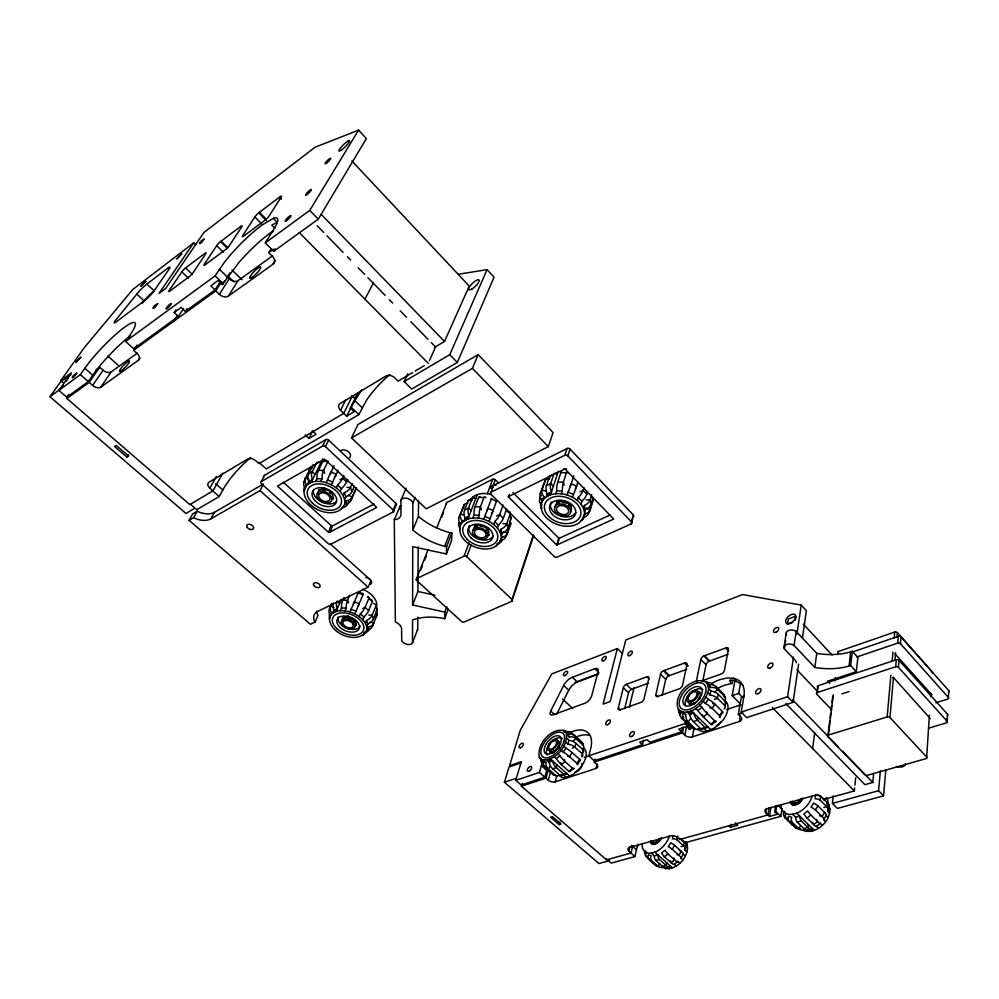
<?xml version="1.0" encoding="UTF-8"?>
<svg xmlns="http://www.w3.org/2000/svg" width="999" height="999" viewBox="0 0 999 999"><rect width="100%" height="100%" fill="white"/><g stroke="black" fill="none" stroke-linecap="round" stroke-linejoin="round"><path stroke-width="1.5" d="M401.111 506.068A10.827 7.255 23.2 0 1 400.075 506.168L394.28 519.73L395.367 621.84A10.027 6.144 21.2 0 1 401.61 628.496L401.71 640.434A5.832 3.559 20.7 0 0 407.117 644.38A5.832 3.559 20.7 0 0 412.512 642.856L412.575 619.917A51.586 31.568 19.6 0 1 442.869 618.306L444.667 618.706L448.201 609.178M444.667 618.706L444.842 612.125L412.612 604.982L412.749 546.69L446.391 553.983L451.66 540.284L451.873 533.041L449.987 532.629A56.906 38.998 21.6 0 1 418.406 516.446L418.494 501.373M446.391 553.983L446.59 546.74L444.68 546.328A57.43 38.936 21.5 0 1 412.799 530.057L412.862 502.934L415.147 497.49M412.512 642.856L417.682 629.382L417.769 617.132M412.612 604.982L417.932 591.458L418.206 546.915M541.108 759.44C554.62 762.624 569.455 745.329 565.971 732.279L564.173 730.494C550.686 727.722 536.288 744.53 539.385 757.567L543.306 761.388L545.841 762.274A8.679 7.143 -72.2 0 0 548.314 768.993L555.731 775.536A4.658 3.821 -71.9 0 0 559.827 774.662M467.969 503.321A5.37 3.921 24 0 0 464.185 504.657L460.639 513.886A10.04 7.355 24.2 0 0 462.25 520.929C448.389 543.356 495.529 562.05 501.885 537.175A10.015 7.343 25.5 0 0 507.542 533.129L510.801 523.813A5.357 3.909 25.6 0 0 509.84 521.141M946.528 721.465L946.677 718.656M928.77 728.134L946.453 722.876A1.961 1.199 5.6 0 0 947.152 721.278L947.527 714.235L899.038 660.314A1.986 1.274 6.2 0 0 896.315 659.727L818.169 685.689A1.898 1.199 8.8 0 0 817.644 687.312L817.107 691.433M935.863 702.747L947.726 699.1A1.936 1.199 5.3 0 0 948.426 697.502L948.788 690.646L901.023 636.863A1.961 1.274 5.9 0 0 898.338 636.288L850.311 652.747M829.707 721.153L827.821 736.638L864.747 774.687A1.936 1.136 8.2 0 0 867.394 775.286L926.011 758.653A1.998 1.186 6.5 0 0 926.697 757.067L929.382 715.222M930.581 696.615L930.781 693.518M500.911 539.972L502.147 533.291A10.015 6.606 -16.1 0 0 507.917 527.809L511.176 518.493L510.039 514.423A5.382 3.521 -15.7 0 0 507.217 511.613M693.556 704.208L693.656 702.859L694.517 704.083L693.556 704.208L694.392 702.509M694.617 702.734L694.305 703.858M947.152 721.278L898.451 667.332L899.038 660.314M948.426 697.502L900.449 643.681L901.023 636.863M831.668 709.789L816.745 694.168A1.911 1.199 8.8 0 1 817.269 692.557L895.703 666.733L896.315 659.727M856.842 656.98L897.751 643.094L898.338 636.288M926.697 757.067L889.959 717.557L893.456 677.409L892.769 677.359M894.942 660.414L895.616 652.697M896.965 637.25L897.364 632.617A1.923 1.261 6 0 0 894.717 632.042L838.573 651.423A1.861 1.199 7.9 0 0 838.036 653.059M833.266 795.841L832.392 803.421L837.399 808.416L883.553 795.853L885.826 769.667M827.821 736.638A1.961 1.186 8.8 0 1 828.371 735.039L887.174 716.945L890.883 675.262M892.119 661.375L892.944 652.11M894.167 638.224L894.717 632.042M592.395 497.902A5.532 3.884 28.1 0 1 593.206 500.249L590.372 509.74A10.352 7.318 28 0 1 584.852 513.836C578.071 539.797 528.621 520.654 544.03 496.953A10.377 7.343 26.8 0 1 542.07 489.747L545.229 480.369A5.557 3.909 26.6 0 1 548.988 479.021M883.553 795.853L878.571 790.721L880.369 770.704M785.838 703.596L864.934 784.665L872.801 782.467L873.65 773.376M775.611 805.694L774.712 811.837L777.272 814.31L769.53 816.445L765.808 812.849A5.32 3.022 10.8 0 1 767.095 808.753L814.073 795.541A5.457 3.147 9.6 0 1 821.59 797.264L823.763 799.425L854.332 790.921L854.632 788.011M854.944 785.102L855.693 777.821M829.869 683.378L827.759 681.143L856.305 671.64L857.879 657.404L852.284 651.311L850.673 651.872A55.095 36.439 8.1 0 1 816.757 653.358L796.178 631.38A6.094 3.984 9.3 0 0 788.81 630.419A6.094 3.984 9.3 0 0 786.525 634.865M796.528 662.849A10.365 6.631 9.6 0 0 795.491 660.664L784.352 648.9A6.144 3.971 9.4 0 1 786.638 644.467A6.144 3.971 9.4 0 1 794.068 645.454L814.847 667.469A55.582 36.389 8.3 0 0 849.05 666.083L850.673 651.872M856.305 671.64L850.673 665.534L852.284 651.311M803.096 830.381C817.519 835.901 835.938 816.595 827.821 802.809M819.879 795.641A4.833 2.785 9.5 0 1 820.579 796.041L827.209 802.634L826.735 806.68A8.954 5.12 9.6 0 1 827.684 811.375L829.645 813.311M827.684 811.375L828.159 807.342A8.941 5.12 9.5 0 0 827.209 802.634M583.99 516.683L585.352 509.752A10.365 6.831 -13.2 0 0 591.071 504.145L590.097 499.862L591.733 494.443M823.763 807.492L826.735 806.68L820.092 800.074L820.579 796.041M830.094 718.056L830.656 713.423M831.031 710.326L831.605 705.681M831.98 702.584L832.741 696.39M828.371 735.039L833.278 694.78M834.989 680.843L835.364 677.747M838.198 654.52L838.573 651.423M808.416 824.6L808.054 827.522L803.92 828.621L797.19 822.102A4.858 2.435 72.9 0 1 795.579 817.244L792.569 814.322L788.748 814.372L785.476 813.323L782.991 811.263A18.844 12.325 -45.6 0 1 780.968 804.757M812.612 748.526L814.697 732.567M817.269 692.557L818.169 685.689M814.847 667.469L816.757 653.358M712.449 683.116A35.827 20.767 -45.3 0 1 719.929 679.632L727.11 677.971L733.516 678.234A35.827 20.767 -45.3 0 1 743.83 697.027L741.196 712.125L746.69 717.607L793.069 702.372L798.626 664.173M802.397 638.199L806.393 610.701L801.235 605.107L742.532 594.555L625.799 639.972L610.189 701.535L603.059 704.108L617.357 648.576L622.414 653.471M679.607 838.348L684.602 842.881L780.818 816.345L781.93 808.853M769.53 816.445L770.903 807.254M793.069 702.372L787.587 696.728L793.493 657.017M796.915 634.115L801.235 605.107M780.818 816.345L775.823 811.538L776.673 805.756M769.043 807.854L767.981 814.934L679.707 839.485L677.534 837.512A5.032 2.772 13.1 0 0 670.604 835.888L629.695 847.389A4.908 2.66 14 0 0 628.958 851.086L631.131 852.996L632.767 845.616M794.068 645.454L796.178 631.38M765.808 812.849L766.445 808.591M795.329 620.129L795.941 616.158L788.348 618.955L787.524 624.25M784.015 647.152L786.201 633.116M784.352 648.9L784.789 646.103M785.226 643.294L785.651 640.484M554.333 751.036L553.458 752.647L553.458 751.148M553.458 752.647L553.671 751.348L554.12 752.334M554.108 750.836L553.246 752.447M735.351 822.814L737.899 825.211L730.456 827.284L730.981 824.212M683.603 727.247L682.442 732.891L684.802 735.164A5.482 3.309 12.6 0 0 692.357 736.875L739.397 721.453A5.632 3.447 11.3 0 0 740.671 716.733L738.311 714.385L741.345 697.177L744.243 696.191M739.397 721.453L740.409 715.721M739.322 706.231L739.834 703.321L732.167 695.641L734.952 680.294M743.056 697.826L738.673 693.418L740.296 684.34M717.794 688.448A35.727 20.879 -45.3 0 1 725.274 684.989L732.005 683.453L732.567 680.419M724.025 708.815A5.032 3.109 11.7 0 0 724.837 705.656L725.574 701.648L718.219 694.317A9.328 5.794 12 0 0 710.851 690.983L708.653 688.798L706.93 682.629C692.532 673.463 668.518 698.676 680.369 712.037A9.216 7.505 -24.6 0 0 681.98 718.606L689.397 725.774A4.933 4.008 -24.6 0 0 691.808 726.323M662.999 867.669C676.373 872.776 691.77 854.57 686.301 841.87M718.219 694.317L717.444 698.326L724.837 705.656M685.002 850.186L685.739 846.34A8.229 4.52 13 0 0 684.402 842.082L683.653 845.928A8.254 4.508 13 0 1 685.002 850.186L686.962 851.96M714.472 699.35L717.444 698.326A9.341 5.794 12 0 0 710.064 694.992L710.851 690.983M678.146 709.889C690.996 718.231 706.967 701.498 708.653 688.798M681.068 846.64L683.653 845.928L676.985 839.897L677.747 836.051M672.926 836.263L672.414 838.823A4.458 2.448 13.1 0 1 676.985 839.897M698.139 717.332L697.552 720.229L705.019 727.484A5.045 2.722 70.9 0 0 707.779 726.723L703.646 728.096A5.032 2.722 70.9 0 1 700.873 728.858L693.406 721.615A9.353 5.082 70.6 0 1 689.547 714.41L687.324 712.237M702.772 681.018L706.043 664.772A3.546 1.986 -44.6 0 1 706.518 663.573L706.78 663.174A3.546 1.986 -44.6 0 1 708.978 661.263L728.046 654.345M666.62 862.636L666.058 865.421L662.462 866.383L655.731 860.414A4.533 2.61 74.5 0 1 654.295 855.868L651.298 853.208L648.039 853.146L643.443 850.037A17.67 10.677 -49.8 0 1 642.27 843.768M692.357 736.875L694.055 728.396M684.802 735.164L686.538 726.698M701.698 680.881L721.603 673.838A3.709 2.098 -44.5 0 0 724.437 670.279L728.383 649.45A3.596 2.01 -44 0 0 726.448 647.702L703.758 655.993A3.559 1.973 -44.6 0 0 701.548 657.916L701.286 658.316A3.559 1.973 -44.6 0 0 700.811 659.515L696.565 680.182A3.571 2.01 -45.1 0 0 696.578 681.143L696.678 681.405A3.571 2.01 -45.1 0 0 697.002 681.805M570.142 732.404A33.342 17.732 -49 0 1 590.621 748.95L588.836 755.831L594.293 760.776L642.494 744.767L639.697 742.17L647.14 739.685L649.937 742.307L681.568 731.805L678.771 729.12L686.525 726.535L689.31 729.233L690.421 728.858L691.008 725.986M681.568 731.805L682.517 727.235M690.421 728.858L684.952 723.588L685.551 720.704M606.181 858.815L611.163 863.124L634.977 856.568L636.463 849.774A31.881 19.393 -49.9 0 1 638.186 844.18M628.958 851.086L629.944 846.665M662.15 695.391L665.734 679.332A3.484 1.911 -45.7 0 1 668.631 675.886L669.405 675.599L664.173 670.479M655.856 694.642L660.501 674.213A3.484 1.898 -45.7 0 1 663.411 670.766L685.189 662.799A3.521 1.936 -45.1 0 1 686.975 664.56L682.592 685.139A3.621 2.01 -45.6 0 1 679.795 688.636L657.966 696.365A3.496 1.923 -46.2 0 1 655.856 694.642L657.979 696.69M642.494 744.767L643.518 740.259M629.333 707.192L634.09 687.524M624.687 708.641L628.558 692.757A3.409 1.836 -46.6 0 1 629.058 691.595L629.308 691.208A3.409 1.836 -46.6 0 1 631.405 689.372L648.101 683.316M618.319 707.979L623.326 687.774A3.422 1.823 -46.6 0 1 623.826 686.613L624.088 686.226A3.422 1.823 -46.6 0 1 626.186 684.39L647.152 676.723A3.459 1.861 -46.1 0 1 648.813 678.483L644.043 698.838A3.559 1.936 -46.6 0 1 641.283 702.272L620.292 709.702A3.434 1.848 -47.1 0 1 618.344 709.178L618.269 708.915A3.434 1.848 -47.1 0 1 618.319 707.979L620.441 709.977M631.131 852.996L606.505 859.839L521.403 786.238L545.891 778.134L548.251 780.194A5.082 2.885 16 0 0 555.207 781.817L595.966 768.456L597.09 763.973M595.966 768.456A5.195 3.009 15.1 0 0 596.628 764.235L594.268 762.1L595.029 759.115M582.504 754.095L581.83 756.655A4.645 2.71 15.5 0 0 582.242 753.82L583.241 749.987L575.911 743.343A8.616 5.045 15.7 0 0 568.98 740.271L566.783 738.286M559.203 824.637L561.001 824.088L552.397 816.658L550.599 817.219L559.203 824.637L559.927 821.865M575.911 743.343L574.887 747.177L572.315 748.051M631.168 523.926A2.098 1.461 15 0 0 631.48 521.865L633.341 514.972L570.017 449.075A2.148 1.561 18.1 0 0 567.057 448.464L493.531 485.477L491.058 492.157A2.073 1.436 20.3 0 0 490.946 494.23L554.27 556.518A2.01 1.361 17.4 0 0 557.042 557.117L631.168 523.926L632.654 518.406M582.242 753.82L574.887 747.177A8.629 5.045 15.7 0 0 567.932 744.105L568.98 740.271M555.207 781.817L556.818 775.911M556.992 764.822L556.231 767.582L552.647 768.793A8.691 5.407 71.8 0 1 549 762.112L546.79 760.139M548.251 780.194L550.699 771.365M617.357 648.576L551.81 673.888L520.242 730.356L509.577 765.709L521.291 761.675L515.771 780.356L521.191 785.039L544.867 777.185L546.753 770.404L541.358 765.646A33.342 17.732 -49 0 1 542.257 762.861M545.891 778.134L548.364 769.305M515.771 780.356L539.435 772.414L541.358 765.646M521.403 786.238L522.265 783.328M582.042 520.304L582.904 517.445A10.327 7.318 28 0 0 588.411 513.349L589.223 510.639M590.034 507.929L593.106 497.365M609.627 860.564L598.913 863.536L504.433 782.279L509.04 767.02L520.941 762.924M584.49 512.599L583.491 508.329L581.056 504.145L581.93 501.286A10.415 4.495 -44.4 0 0 586.8 494.13L587.624 491.433M583.491 508.329L584.353 505.469A10.402 6.831 -13.2 0 0 590.097 499.862L586.088 499.8M583.94 487.637L583.104 490.347A10.427 4.471 -44.4 0 1 578.221 497.502L577.335 500.349L581.056 504.145M344.805 504.308A9.978 7.38 18.7 0 0 350.999 500.437L356.381 487.937L352.222 496.94A10.002 7.38 18.7 0 1 346.016 500.811C340.509 523.301 303.684 510.464 303.958 490.859L305.282 488.186A10.027 7.38 17.4 0 1 304.233 481.331L309.79 468.868A5.382 3.934 17.5 0 1 312.4 467.644M309.79 468.868L308.691 472.427A5.37 3.934 17.4 0 1 309.278 471.928M303.958 490.859L306.393 484.64A10.052 7.38 17.5 0 1 305.332 477.784L309.053 479.295M305.282 488.186L306.393 484.64M570.978 511.813L571.353 511.513M556.555 544.842L508.279 496.715L564.91 468.906L613.748 519.03L556.83 545.004L558.691 538.061L512.937 492.594M568.98 505.257L570.691 504.707L569.068 505.369M557.255 544.992L559.378 538.211L609.914 515.109M577.335 500.349L572.602 497.215L573.488 494.38A10.44 0.924 -67.5 0 0 576.648 486.063L577.922 482.005M570.691 504.707L571.153 505.706L570.604 504.994M541.246 503.459C544.979 493.269 558.141 492.145 567.17 494.967L568.069 492.132A10.44 0.874 -67.5 0 0 571.241 483.816L573.813 475.711M562.737 502.547L562.724 500.749L563.748 500.874L563.836 502.385M563.748 502.672L563.748 500.874M558.154 503.658L556.73 502.147L557.405 501.698L558.916 502.922L556.73 502.147L558.241 503.371M568.081 473.076A5.594 1.561 -89.3 0 0 566.445 472.739L563.399 482.167A10.44 2.922 -89.1 0 0 562.337 490.921L561.413 493.756M556.63 502.422L557.405 501.698M555.756 493.668L556.68 490.834A10.427 2.947 -89.2 0 1 557.767 482.092L560.839 472.677A5.594 1.573 -89.3 0 1 561.975 472.165M631.48 521.865L567.794 455.869L570.017 449.075M330.07 474.55L334.016 465.584M501.161 536.101C500.037 529.433 494.73 524.537 489.048 521.416L496.84 500.412L496.466 501.048M550.599 494.717L558.291 471.328M491.058 492.157L564.822 455.257L567.057 448.464M548.426 495.766L549.363 492.932M549.962 495.017L550.899 492.182M335.314 476.698L338.012 470.292M540.871 507.554L541.82 504.72A10.327 6.743 -14.2 0 1 539.747 499.038L541.096 495.017M427.997 549.862L416.608 578.558A1.923 1.224 21.2 0 0 416.595 580.369L461.526 621.465A1.886 1.186 19.5 0 0 464.098 622.027L511.875 601.261A1.936 1.249 18.4 0 0 512.012 599.475L533.379 535.064M546.266 496.803L547.202 493.968A10.39 5.957 64.2 0 1 546.416 485.651L549.55 476.248A5.569 3.184 64 0 1 549.75 476.011M511.875 601.261L533.703 535.402M546.89 496.503L547.827 493.668M543.081 499.787L544.03 496.953M542.195 500.624A10.34 7.343 26.8 0 1 540.247 493.431L545.229 480.369M548.301 446.615L553.096 432.592L478.146 354.645L357.992 424.45L351.511 437.899L426.198 508.828L548.301 446.615L472.415 368.369L478.146 354.645M343.556 507.017L346.016 500.811M499.25 543.406L500.237 540.609A9.978 7.33 25.5 0 0 505.881 536.55L508.666 528.571M350.999 500.437L352.222 496.94L348.526 495.429M510.039 514.423L506.755 523.738A10.052 6.606 -16.1 0 1 500.974 529.22L499.975 532.017M496.316 546.141L497.302 543.344M508.366 497.14L509.328 494.455M497.44 528.034L498.439 525.237A10.052 4.096 -45.7 0 0 503.321 518.269L506.63 508.966M493.718 524.413L494.717 521.615A10.065 4.071 -45.7 0 0 499.612 514.647L502.959 505.344A5.395 2.173 -45.5 0 0 502.972 505.069M486.813 529.895L488.523 529.108L487.962 528.434L486.363 528.946M487.962 528.434L488.411 529.395M370.229 621.902L373.626 623.264A9.153 7.243 20.5 0 1 368.007 627.272C362.6 646.603 329.745 635.352 329.358 618.294L330.544 615.609A9.166 7.243 18.9 0 1 329.495 608.915L331.705 603.421M329.358 618.294L331.618 612.674A9.191 7.255 18.9 0 1 330.569 605.968L333.978 607.342M330.544 615.609L331.618 612.674M481.056 525.024L480.082 524.912L481.056 525.024L481.231 526.461M459.64 527.185C462.737 517.345 475.412 516.583 483.778 519.243L491.583 498.301L491.258 498.901L496.64 501.261M512.012 599.475L466.795 556.73L471.091 545.117M493.131 485.576L495.292 479.77A1.873 1.311 20.5 0 0 492.719 479.22L446.803 502.509L436.551 528.334M475.074 525.774L476.585 526.96L474.463 526.198L475.187 525.499M416.608 578.558L464.098 556.143L468.956 543.081M478.259 518.069L479.295 515.284A10.077 3.347 -88.9 0 1 480.482 506.78L483.941 497.514A5.407 1.786 -89.1 0 1 485.814 497.752M487.325 493.743L492.719 479.22M444.842 612.125L446.865 606.668M472.889 517.957L473.938 515.172A10.065 3.384 -88.9 0 1 475.124 506.68L478.621 497.427A5.395 1.811 -89.1 0 1 480.069 497.002M466.046 519.905L467.095 517.12M467.457 519.205L468.519 516.421M468.044 518.918L477.247 494.592A21.291 14.585 20.2 0 1 491.421 494.443M475.711 498.651A5.395 3.309 63.4 0 0 472.04 498.788L468.519 508.016A10.065 6.206 63.7 0 0 469.093 516.133L465.109 518.106L464.048 520.879M471.765 500.624L473.301 496.578L477.247 494.592M464.622 520.604L465.684 517.819M465.109 518.106A10.04 6.219 63.7 0 1 464.535 510.002L468.081 500.774L472.04 498.788M461.188 523.701L462.25 520.929M353.484 603.92L358.616 591.87L363.399 593.793L354.845 613.923C361.438 617.207 369.905 624.85 365.709 632.866M460.701 524.413A10.002 7.355 24.2 0 1 459.103 517.37L464.185 504.657M444.68 546.328L449.987 532.629M446.59 546.74L451.873 533.041M358.291 605.856L359.116 603.733L354.295 601.798L350.012 611.975C343.581 610.152 335.027 609.49 330.432 615.359M416.595 580.369L418.306 576.061M420.579 570.317L422.29 566.021M424.563 560.277L426.273 555.968M441.633 517.232L443.344 512.937M366.833 630.169A9.128 7.243 20.4 0 0 372.44 626.161L373.626 623.264M376.074 611.088A4.895 3.859 20.8 0 1 377.335 614.273L376.148 617.17A4.883 3.859 20.8 0 0 376.148 616.445M412.799 530.057L418.406 516.446M366.77 626.66L367.894 623.963A9.203 6.219 -21.6 0 0 373.501 618.731L377.222 609.74L375.886 606.231A4.933 3.322 -21.2 0 0 373.626 603.458M372.44 626.161L377.335 614.273M363.349 635.152L364.473 632.454M375.886 606.231L372.14 615.234A9.216 6.206 -21.6 0 1 366.521 620.466L365.384 623.164M366.883 629.969L368.007 627.272M362.812 619.717L363.948 617.02A9.216 3.534 -48.2 0 0 368.643 610.514L372.415 601.51A4.933 1.886 -48 0 0 371.091 600.012L367.557 596.865A4.945 1.873 -48 0 1 368.868 598.364L372.415 601.51M368.868 598.364L365.072 607.355A9.228 3.509 -48.2 0 1 360.364 613.861L359.215 616.57M356.406 624.875L355.981 625.611L356.406 624.875L354.77 624.063M189.086 520.342L193.556 517.744A17.982 11.051 27.6 0 0 210.839 518.868L260.002 490.596L263.486 483.978L214.435 512.325A17.907 11.064 27.7 0 1 197.203 511.226L192.757 513.836L189.086 520.342L310.452 624.275L315.035 622.09A16.808 10.115 22.7 0 1 317.882 611.301L368.132 587.162L371.004 580.419L330.532 544.118M353.471 620.229L354.945 619.555L353.584 619.967M354.021 620.816L355.494 620.154L354.133 620.554M347.927 617.669L347.764 616.171L348.901 617.519L347.927 617.669L347.764 616.171M393.194 511.975L396.016 505.432A1.998 1.336 23.2 0 0 395.991 503.459L328.634 440.159A2.073 1.399 26.4 0 0 325.861 439.572L264.535 475.337L261.176 481.693A2.01 1.299 26.9 0 0 261.376 483.691L328.284 543.656A1.948 1.236 24.1 0 0 330.881 544.218L393.194 511.975A2.01 1.336 23.1 0 0 393.169 509.989L395.991 503.459M348.788 617.794L348.639 616.296M394.28 519.73A10.927 7.243 23.1 0 0 400.949 515.009L400.899 500.374L406.131 488.149M407.779 373.813L404.195 381.568L411.713 389.061L457.342 362.437L494.055 277.173L487.075 269.618L458.566 274.213M345.042 610.876L346.216 608.179A9.178 3.809 -87.3 0 1 347.515 600.287L349.75 595.167M344.218 618.468L342.907 617.17L344.33 618.206M342.794 617.444L343.419 616.82M340.297 610.676L341.471 607.991A9.166 3.834 -87.3 0 1 342.782 600.112L343.906 597.552M334.415 612.212L335.589 609.527M335.614 611.638L336.788 608.953M336.101 611.413L341.321 599.525M404.195 381.568L449.775 354.657L487.075 269.618M332.729 612.999L333.916 610.327A9.141 6.444 64.3 0 1 333.491 603.259M333.216 612.774L334.403 610.089M459.103 517.37L460.639 513.886L464.36 515.409M329.495 608.915L331.193 605.094M434.365 347.527L444.518 341.433L469.243 286.114L351.848 160.951M315.035 622.09L318.019 615.459A16.733 10.14 22.8 0 1 316.671 611.151M429.458 360.577L434.965 348.376M486.85 510.901L488.012 508.379L493.269 510.539L492.095 513.061M344.767 503.521L344.593 499.575L345.854 496.865A9.99 6.144 -19.9 0 0 352.01 491.545L354.395 486.401M342.307 507.117A9.915 6.681 60.5 0 0 347.565 504.27L348.751 501.698M328.646 532.405C333.154 517.082 332.942 531.768 328.646 532.405L277.485 486.113L324.575 459.128L376.698 507.442L329.258 532.504M352.272 483.553L350.474 487.412A10.015 6.131 -19.8 0 1 344.293 492.744L343.019 495.454L344.593 499.575M343.019 495.454L340.172 491.421L341.446 488.723A9.978 3.222 -46.7 0 0 346.603 481.905L347.814 479.333M340.172 491.421L336.213 487.774L337.5 485.077A9.99 3.197 -46.7 0 0 342.682 478.246L343.893 475.686M331.755 492.045C327.497 492.844 334.303 492.619 331.631 492.32M336.213 487.774L331.443 484.765L332.729 482.067A9.978 0.624 -67.6 0 1 336.163 474.138L330.919 471.978A9.978 0.662 -67.6 0 0 327.472 479.92L326.161 482.617C319.093 480.519 309.54 480.407 305.057 487.325M500.237 540.609L501.885 537.175M323.913 488.249C325.087 491.958 322.527 487.5 324.862 488.361L325.05 490.084L324.862 488.361M510.801 523.813L509.14 527.235A5.345 3.896 25.6 0 0 508.978 526.086M258.978 462.362L266.246 468.931L358.878 414.597L366.333 400.574A41.671 12.762 -45.4 0 1 389.81 374.575M505.881 536.55L507.542 533.129L503.846 531.605M320.766 481.456L322.078 478.771A9.99 4.321 -89.7 0 1 323.551 470.417L327.934 461.463A5.357 2.31 -89.9 0 1 328.134 461.251M320.117 491.058L318.681 489.61M319.106 489.435L318.556 489.872M342.894 412.562L346.678 416.183L354.183 411.75L350.399 408.116L357.967 392.757M346.678 416.183L356.306 396.64M315.622 481.393L316.945 478.696A9.978 4.346 -89.7 0 1 318.419 470.367L322.839 461.426A5.357 2.323 -89.9 0 1 324.712 461.101M310.577 482.704L311.9 480.019M311.101 482.405L322.727 458.891M350.399 408.116L361.638 389.91M393.169 509.989L325.424 446.603L328.634 440.159M307.492 484.428L308.828 481.743A10.002 6.806 59.3 0 1 308.654 473.813L313.112 464.897A5.357 3.621 59 0 1 313.361 464.672M308.004 484.14L309.34 481.456M221.691 475.249L212.974 490.871L209.84 488.124A6.006 3.759 27.8 0 1 209.028 482.205L247.69 459.016A6.131 3.971 27.6 0 1 255.794 460.739L258.966 463.611L343.756 413.361L351.723 397.29M309.29 483.416L310.627 480.731M540.247 493.431L542.07 489.747L545.904 491.333M261.176 481.693L322.64 446.016L325.861 439.572M343.756 413.361L340.522 410.277L345.866 399.575M316.683 462.849L312.237 471.778A10.015 6.793 59.4 0 0 312.425 479.72L308.828 481.743M549.487 478.733L549.949 477.809M304.233 481.331L308.054 473.688M556.568 714.397L568.768 690.197A9.978 5.095 -47.4 0 1 577.397 682.042L598.501 674.088M550.699 711.013L563.661 685.464A9.99 5.057 -47.4 0 1 572.315 677.285L594.817 668.718A5.994 3.072 -46.8 0 1 598.126 671.54L591.708 695.691A7.255 3.759 -47.4 0 1 584.765 703.284L552.947 714.859A5.295 2.697 -48.1 0 1 550.699 711.013L554.845 714.784M305.17 434.952L308.928 438.449L312.475 431.518M569.867 486.476L571.241 483.816L576.648 486.063L575.262 488.711M364.96 299.151L373.289 283.229M582.904 517.445L584.852 513.836M588.411 513.349L590.372 509.74L586.563 508.154M210.839 518.868L214.435 512.325M699.987 698.226C697.402 697.639 702.197 699.437 698.326 698.913M190.659 504.395L196.778 509.677L219.181 496.54L222.802 489.985A38.337 10.627 -47.1 0 1 250.761 457.542M209.84 488.124L216.408 476.411M193.556 517.744L197.203 511.226M183.541 308.579L178.396 316.383L133.679 348.751L125.599 341.458L215.097 275.861L224.375 262.325A44.243 8.142 -45.4 0 1 261.738 225.237L273.289 218.356A44.243 8.142 -45.4 0 1 273.776 229.358L265.272 242.894L273.726 251.311L318.269 219.168L366.358 138.574L358.554 130.132L315.035 147.253L203.946 232.467L165.697 288.399L159.066 293.369L193.769 242.794L195.854 244.805M265.272 242.894L309.74 210.402L358.554 130.132M221.566 281.905L215.772 290.909L219.343 294.33A6.943 4.833 33.2 0 0 228.309 296.129L273.002 264.248L275.374 260.352M823.651 819.655L826.148 815.584A9.053 2.185 32.4 0 0 824.625 812.437L817.944 805.843A4.895 1.199 32.4 0 0 813.561 803.146L811.038 807.242A4.895 1.186 32.5 0 1 815.421 809.952L822.115 816.533A9.053 2.173 32.5 0 1 823.651 819.655L825.611 821.59M824.625 812.437L822.115 816.533L819.704 815.783M273.726 251.311L275.249 248.838M800.449 825.723L798.663 828.633L795.379 827.547L788.673 821.053A4.758 3.521 -75.4 0 1 788.473 816.22L791.745 817.282A4.77 3.521 -75.4 0 0 791.945 822.127L798.663 828.633A8.816 6.494 -75.5 0 0 804.407 829.557L806.38 831.468M815.421 809.952L817.944 805.843M273.002 264.248A7.118 5.145 33.6 0 0 272.352 256.219L268.731 252.635L271.129 248.751M228.309 296.129L238.087 280.632L272.627 255.794M126.973 457.155L128.646 456.068L116.234 445.392L114.585 446.491L126.973 457.155L128.496 454.745M219.343 294.33L229.221 278.871A6.868 4.833 33.6 0 0 238.087 280.632M178.396 316.383L174.226 312.487L181.169 307.43L185.352 311.351L215.022 289.872L210.814 285.839L218.107 280.519L222.327 284.59L224.837 280.682M226.498 278.072L229.845 272.864M222.327 284.59L238.986 262.4A44.093 8.429 -45.4 0 1 269.805 233.316L273.464 230.881M680.881 858.016L683.341 854.17A8.329 1.474 34.1 0 0 681.368 851.398L674.675 845.366A4.508 0.799 34.1 0 0 670.729 842.819L668.231 846.677A4.508 0.787 34.1 0 1 672.19 849.225L678.895 855.244A8.342 1.461 34.1 0 1 680.881 858.016L682.841 859.777M215.022 289.872L220.055 282.055M659.765 863.523L658.004 866.27L655.307 865.159L648.588 859.227A4.458 3.472 -71.4 0 1 648.363 854.719L651.048 855.818A4.471 3.472 -71.4 0 0 651.273 860.326L658.004 866.27A8.279 6.406 -71.6 0 0 663.723 867.032L665.696 868.78M672.19 849.225L674.675 845.366M254.832 216.97L242.782 235.489A4.383 0.774 -45.3 0 0 242.382 236.276L242.345 236.451A4.383 0.774 -45.3 0 0 243.881 235.939L265.509 219.817A4.545 0.812 -45.2 0 0 269.28 215.722L281.131 197.203A4.408 0.774 -45 0 0 280.294 196.603L258.654 212.899A4.346 0.762 -45.2 0 0 256.081 215.372L255.707 215.809A4.346 0.762 -45.2 0 0 254.832 216.97L261.651 223.813M722.352 711.488A5.057 1.336 33.5 0 1 722.227 713.074L719.48 717.27A5.057 1.324 33.5 0 0 719.605 715.696L722.352 711.488L714.947 704.158A9.378 2.498 33.6 0 0 708.229 699.25L706.018 697.065M185.352 311.351L187.05 308.766M719.605 715.696L712.175 708.378A9.391 2.473 33.7 0 0 705.456 703.458L708.229 699.25M173.539 321.428L176.948 316.271M690.222 719.005L688.249 722.002L685.114 721.178A9.253 7.28 -77.2 0 1 682.654 713.898L680.431 711.75M216.683 245.667L204.37 264.148A4.271 0.737 -45.6 0 0 205.294 264.685L225.849 249.375A4.433 0.774 -45.5 0 0 229.558 245.354L241.708 226.848A4.296 0.737 -45.4 0 0 241.021 226.174L220.429 241.671A4.246 0.724 -45.5 0 0 216.683 245.667L223.301 252.123M174.226 312.487L175.949 309.89M212.974 490.871L189.822 504.582L66.896 398.514L89.186 382.405L92.632 385.414A6.431 4.021 32.3 0 0 100.774 387.125L138.249 360.377L139.96 357.829M138.249 360.377A6.581 4.258 32.6 0 0 137.075 353.459L133.579 350.312L137.025 345.217M181.806 271.89L169.256 290.334A4.171 0.699 -45.9 0 0 168.806 291.134L168.756 291.308A4.171 0.699 -45.9 0 0 170.042 290.959L189.648 276.348A4.333 0.737 -45.8 0 0 193.282 272.415L205.682 253.933A4.196 0.699 -45.6 0 0 205.132 253.184L185.477 267.982A4.146 0.687 -45.8 0 0 183.054 270.329L182.692 270.754A4.146 0.687 -45.8 0 0 181.806 271.89L188.361 278.134M579.62 759.352A4.658 0.887 34.9 0 1 579.919 760.689L577.235 764.635A4.67 0.874 34.9 0 0 576.923 763.311L579.62 759.352L572.24 752.709A8.666 1.661 35 0 0 565.983 748.139L563.786 746.153M100.774 387.125L111.151 371.903L137.288 353.109M572.24 752.709L569.53 756.68L567.669 756.056M576.923 763.311L569.53 756.68A8.666 1.636 35 0 0 563.274 752.097L565.983 748.139M125.599 341.458L129.995 335.065A40.509 6.718 -46.4 0 0 124.213 327.485A40.509 6.718 -46.4 0 0 84.828 368.269L80.37 374.613L58.879 390.359L66.771 397.177L88.324 381.581L92.732 375.224A40.385 6.956 -46.5 0 1 130.644 335.552M550.249 766.183L548.314 768.993L545.779 768.094A8.654 7.13 -72.1 0 1 543.306 761.388M92.632 385.414L103.097 370.217A6.356 4.033 32.6 0 0 111.151 371.903M89.186 382.405L99.7 367.22L103.097 370.217M66.896 398.514L69.543 394.73M66.771 397.177L68.544 394.667M58.879 390.359L71.354 372.814L60.727 380.669L62.925 382.58M63.337 385.189L60.777 388.786L49.95 396.728L185.964 513.449L194.768 508.266M65.897 381.581L68.456 377.984M60.727 380.669L84.366 347.577L132.717 289.535L193.769 242.794M49.95 396.728L60.202 382.355L71.004 374.388M698.726 693.768L699.637 692.12M689.26 704.208L690.883 703.009C689.622 705.931 688.598 703.708 690.983 703.171M549.9 752.484L550.761 750.948L549.675 752.297L550.274 752.734L549.675 752.297M550.062 752.547L550.761 750.948M142.22 303.221L144.106 300.874A11.963 1.936 -46 0 1 154.196 290.859L146.903 284.053A12 1.873 -46 0 0 136.788 294.093L115.872 319.892A6.369 0.999 -46.2 0 0 115.909 322.128L145.292 300.05A8.754 1.411 -46 0 0 153.908 291.109L169.181 269.031A7.205 1.136 -45.8 0 0 167.832 268.107L146.903 284.053M470.467 499.413L473.301 496.578M573.401 740.858L575.986 738.736L575.074 736.076A8.566 7.043 -19.2 0 0 568.144 734.253L565.971 732.279M556.318 758.716L559.977 755.706A8.691 2.173 51.2 0 0 565.009 761.613L572.427 768.243A4.683 1.174 51.3 0 0 573.963 768.219L570.317 771.191A4.683 1.186 51.3 0 1 568.781 771.216L561.363 764.61A8.691 2.198 51.2 0 1 556.318 758.716L554.108 756.743M568.781 771.216L572.427 768.243M681.98 718.606L683.853 717.082M714.897 691.87L717.744 689.56L716.32 686.85A9.216 7.542 -25.9 0 0 709.128 684.802L706.93 682.629M697.914 710.589L701.935 707.329A9.391 1.486 50.8 0 0 707.367 713.686L714.809 720.978A5.057 0.799 50.9 0 0 715.996 721.116L712 724.35A5.057 0.812 50.9 0 1 710.801 724.225L703.346 716.932A9.391 1.523 50.9 0 1 697.914 710.589L695.691 708.416M710.801 724.225L714.809 720.978M667.919 853.958A4.533 1.049 52.4 0 1 665.122 850.124L661.588 852.921A4.533 1.061 52.4 0 0 664.385 856.767L667.919 853.958L674.637 859.964A8.392 1.936 52.4 0 0 677.784 861.45L679.757 863.211M664.385 856.767L671.116 862.761A8.379 1.961 52.4 0 0 674.263 864.222L677.784 861.45M823.638 799.874L826.373 797.739A8.766 6.756 -27 0 1 827.534 803.758L829.482 805.694M810.876 815.009A4.908 0.712 51.5 0 1 807.716 810.938L803.858 813.96A4.908 0.724 51.6 0 0 807.005 818.031L810.876 815.009L817.582 821.578A9.066 1.311 51.6 0 0 820.354 823.326L822.327 825.261M807.005 818.031L813.723 824.6A9.066 1.336 51.6 0 0 816.508 826.335L820.354 823.326M96.004 369.917L99.7 367.22M133.579 350.312L215.772 290.909M268.731 252.635L273.626 249.088M931.955 694.917L894.954 653.733M357.467 395.716L353.821 397.902L351.586 395.729M412.537 372.59L398.139 381.118L394.88 377.897A6.618 4.745 26.2 0 0 385.964 376.061L340.222 403.509A6.456 4.483 26.8 0 0 340.522 410.277M415.147 371.041L424.3 365.622M308.928 438.449L316.096 434.228L312.337 430.694M351.511 437.899L472.415 368.369M558.778 774.737A18.394 9.865 -49 0 0 566.271 777.422L573.588 774.113L580.494 767.557A18.394 9.865 -49 0 0 583.329 747.876M308.654 473.813L312.237 471.778L315.072 474.375M697.664 728.795A19.668 11.451 -45.6 0 0 706.93 731.28L715.284 727.559L722.752 720.491A19.668 11.451 -45.6 0 0 726.211 701.81M340.06 479.695L342.682 478.246L346.603 481.905M374.051 503.996L331.943 526.236L283.241 482.155M464.535 510.002L468.519 508.016L471.191 510.601M549.55 476.248L553.833 474.138L550.711 483.541A10.415 5.944 64.2 0 0 551.523 491.883L547.202 493.968M546.416 485.651L550.711 483.541L553.384 486.251M496.728 516.058L499.612 514.647L503.321 518.269M579.982 491.833L583.104 490.347L586.8 494.13M333.916 610.327L337.275 608.716A9.153 6.444 64.3 0 1 336.838 601.648M362.637 608.491L365.072 607.355L368.643 610.514M559.378 538.211L558.728 538.111M575.187 682.379L598.476 673.601M788.785 623.788L792.594 622.389M686.738 669.318L668.706 675.848L663.486 670.729M930.356 718.656L893.456 677.509M732.167 695.641L738.673 693.418M549 762.112L552.572 760.888A8.716 5.407 71.8 0 0 556.231 767.582L563.648 774.175A4.683 2.897 72.1 0 0 566.583 773.351L564.198 774.138M689.547 714.41L693.693 712.999A9.366 5.07 70.6 0 0 697.552 720.229L693.406 721.615M504.433 782.279L516.408 778.246M849.05 666.083L850.673 665.534M584.203 757.354L684.952 723.588M726.373 709.64L740.958 704.757M741.196 712.125L787.587 696.728M594.268 762.1L682.442 732.891M738.311 714.385L742.694 712.936M552.647 768.793L560.064 775.361L563.648 774.175M700.873 728.858L705.019 727.484M841.882 693.893L849.162 691.533M569.53 505.969L571.241 505.419M774.712 811.837L775.823 811.538M651.298 853.208L654.882 852.209A17.67 10.677 -49.8 0 0 669.43 836.138M792.569 814.322L796.702 813.186A18.844 12.325 -45.6 0 0 812.162 795.991M832.392 803.421L878.571 790.721M654.295 855.868L657.891 854.882A4.533 2.61 74.4 0 0 659.328 859.44L666.058 865.421A8.392 4.795 74.4 0 0 670.579 866.158L666.982 867.12A8.379 4.808 74.5 0 1 662.462 866.383M795.579 817.244L799.712 816.121A4.87 2.435 72.8 0 0 801.323 820.978L808.054 827.522A9.003 4.471 72.9 0 0 812.374 828.458L808.241 829.557A8.979 4.483 72.9 0 1 803.92 828.621M655.731 860.414L659.328 859.44M797.19 822.102L801.323 820.978M322.452 489.835L323.926 489.722A6.531 4.271 25.2 0 1 325.524 489.935M322.839 461.426L327.934 461.463M560.839 472.677L566.445 472.739M318.419 470.367L323.551 470.417L324.7 473.414M316.945 478.696L322.078 478.771M557.767 482.092L563.399 482.167L564.148 485.277M346.815 487.362L350.474 487.412L352.01 491.545M556.68 490.834L562.337 490.921M478.621 497.427L483.941 497.514M539.747 499.038L542.37 499.075M475.124 506.68L480.482 506.78L481.356 509.74M473.938 515.172L479.295 515.284M502.947 523.651L506.755 523.738L507.917 527.809M342.782 600.112L347.515 600.287L348.539 602.822M341.471 607.991L346.216 608.179M368.768 615.084L372.14 615.234L373.501 618.731M742.919 685.401C741.832 683.191 723.438 675.561 732.005 683.453M558.141 746.79L559.165 746.902M558.354 746.99L559.39 747.102M557.717 747.502L558.965 747.814M562.637 501.036L563.648 501.161M323.788 488.511L324.725 488.636M324.238 489.697L325.174 489.822M347.652 616.445L348.514 616.558M348.039 617.394L348.901 617.519M417.932 591.458L434.677 595.142M712.637 703.608L714.947 704.158L712.175 708.378L709.877 707.816M682.654 713.898L685.789 714.71A9.278 7.293 -77.2 0 0 688.249 722.002L695.704 729.22A4.983 3.896 -76.9 0 0 699.862 728.358M685.114 721.178L692.557 728.371L695.704 729.22M564.16 731.78L563.786 731.668A8.591 7.08 -73.5 0 1 570.017 732.829M565.072 732.067L566.346 732.467A8.616 7.08 -73.5 0 1 572.589 733.628L579.857 740.247A4.62 3.784 -73.6 0 1 580.444 741.67M788.673 821.053L791.945 822.127M545.779 768.094L553.184 774.625L555.731 775.536M679.395 850.624L681.368 851.398L678.895 855.244L676.922 854.47M351.173 609.29L356.006 611.226M350.012 611.975L354.845 613.923M358.154 592.819L362.949 594.755M327.472 479.92L332.729 482.067M326.161 482.617L331.443 484.765M648.588 859.227L651.273 860.326M484.802 516.458L490.072 518.618M483.778 519.243L489.048 521.416M662.374 866.483L663.723 867.032M568.069 492.132L573.488 494.38M567.17 494.967L572.602 497.215M699.849 692.332L699.362 692.107M343.306 617.082L344.73 618.119M557.305 501.973L558.828 503.209M80.37 374.613L88.324 381.581M212 490.247L219.181 496.54M337.05 601.123L339.623 603.371M84.828 368.269L92.732 375.224M215.659 483.703L222.802 489.985M360.364 613.861L363.948 617.02M539.435 772.414L544.867 777.185M630.981 853.059L634.977 856.568M541.47 759.128L541.583 759.527A8.566 7.005 -18.1 0 0 543.419 765.521L547.627 769.242M644.792 850.773A4.371 3.422 -20.9 0 0 644.892 853.583L645.953 856.43L652.647 862.349M631.493 845.391L636.463 849.774M667.507 866.982L669.48 868.73M562.999 774.525L566.271 777.422M666.982 867.12L668.955 868.868M543.631 760.314L545.841 762.274M539.385 757.567L541.583 759.527M550.362 758.928L569.855 776.248M654.882 852.209L672.552 867.919M549.85 759.103L552.06 761.063M670.067 866.295L672.04 868.056M548.576 759.54L550.786 761.5M668.781 866.645L670.754 868.393M547.302 759.964L549.512 761.925M107.88 356.081L119.48 366.433M674.263 864.222L676.236 865.983M557.767 753.733L559.977 755.706M260.002 490.596L368.132 587.162M561.063 750.124L563.274 752.097M683.341 854.17L685.302 855.943M685.739 846.34L687.687 848.114M565.734 742.12L567.932 744.105M564.173 730.494L566.346 732.467M566.858 734.927L569.043 736.912A8.591 7.055 -19.2 0 1 575.986 738.736L583.291 745.379A4.608 3.771 -19.6 0 1 582.867 749.45M684.927 841.508L687.462 844.667M681.068 839.06L683.291 841.071M575.074 736.076L582.355 742.707L583.291 745.379M345.729 502.584L347.565 504.27M562.499 699.038L572.777 708.516M136.788 294.093L144.106 300.874M337.5 485.077L341.446 488.723M563.661 685.464L568.768 690.197M572.315 677.285L577.397 682.042M728.746 825.686L730.456 827.284M594.817 668.718L598.888 672.589M185.552 267.919L192.095 274.176M623.326 687.774L628.558 692.757M626.273 684.352L631.48 689.335M215.097 275.861L223.376 283.828M351.473 407.467L358.878 414.597M228.371 276.536L233.966 281.955M219.355 269.318L229.221 278.871M354.845 400.649L362.2 407.754M784.19 811.55A4.695 3.634 -25.9 0 0 783.74 815.284L788.186 819.592M783.74 815.284L785.276 818.218L791.97 824.687A8.729 6.718 -26.1 0 0 794.892 826.26M647.027 676.748L649.113 678.783M683.566 712.549L685.789 714.71M777.884 805.269L781.855 809.128M691.47 710.826L711.063 729.919M811.775 828.608L813.748 830.531M690.871 711.038L693.094 713.199M494.717 521.615L498.439 525.237M689.397 711.538L691.62 713.698M810.314 829.008L812.274 830.918M808.84 829.395L810.813 831.318M687.924 712.037L690.147 714.198M808.241 829.557L810.214 831.468M232.005 270.03L242.008 279.745M703.646 728.096L706.93 731.28M816.508 826.335L818.481 828.258M660.501 674.213L665.734 679.332M796.702 813.186L814.347 830.381M221.154 241.121L227.772 247.59M220.504 241.608L227.11 248.077M699.712 705.144L701.935 707.329M703.234 701.273L705.456 703.458M826.148 815.584L828.109 817.519M828.159 807.342L830.107 809.277M495.292 479.77L498.551 483.004M707.866 692.806L710.064 694.992M704.57 680.868L706.755 683.041A9.216 7.218 -78.3 0 1 713.061 684.427M708.328 685.326L710.526 687.512A9.253 7.555 -25.9 0 1 717.744 689.56L725.074 696.877A4.97 4.046 -26.1 0 1 724.412 701.323M685.052 662.837L688.186 665.958M684.415 663.074L687.549 666.183M716.32 686.85L723.638 694.155L725.074 696.877M718.269 689.635L720.354 691.708M703.833 655.956L709.065 661.226M259.415 212.312L266.221 219.168M274.875 228.222L271.778 225.112L277.26 222.365L273.289 218.356M258.729 212.837L266.508 220.654M700.811 659.515L706.043 664.772M704.557 655.694L709.777 660.963M299.2 232.505L428.234 363.286M733.516 678.234L736.138 680.893M772.264 707.542L854.332 790.921M279.52 197.19L281.468 199.176M317.232 225.824L323.701 232.455M326.935 235.764L343.107 252.322M347.415 256.743L350.649 260.052M358.191 267.782L364.66 274.4M367.894 277.71L385.102 295.329M389.398 299.725L392.619 303.034M400.137 310.726L406.581 317.32M410.876 321.728L428.059 339.323M431.281 342.62L435.576 347.015M726.298 647.739L728.396 649.874M578.221 497.502L581.93 501.286M725.636 647.989L728.771 651.186M309.74 210.402L318.269 219.168M449.775 354.657L457.342 362.437M792.657 699.874L838.136 746.753M842.469 751.211L872.801 782.467M321.291 214.46L444.518 341.433M796.865 669.767L818.193 692.132M803.371 624.138L832.017 654.969M897.364 632.617L932.167 671.815A1.898 1.199 5.4 0 1 932.304 672.889M816.408 819.455L817.582 821.578L813.723 824.6L812.562 822.464M791.97 824.687L790.421 821.74A8.704 6.706 -26.1 0 0 790.821 822.09M784.452 811.238L785.476 813.186M709.128 684.802L710.526 687.512M706.368 711.675L707.367 713.686L703.346 716.932L702.359 714.922M679.245 709.665L680.369 712.037M673.826 857.904L674.637 859.964L671.116 862.761L670.304 860.701M366.521 620.466L367.894 623.963M344.293 492.744L345.854 496.865M568.144 734.253L569.043 736.912M564.373 759.652L565.009 761.613L561.363 764.61L560.726 762.649M542.594 762.786L543.419 765.521M500.974 529.22L502.147 533.291M584.353 505.469L585.352 509.752M480.182 524.625L480.257 526.348M481.156 524.75L481.331 526.186M562.724 500.749L562.824 502.26M400.075 506.168L400.099 509.278M220.08 476.71A38.449 10.44 -47.1 0 1 222.765 473.039M476.011 527.285A6.531 4.396 20.1 0 1 477.085 526.585M481.668 526.311A6.531 4.396 20.1 0 1 483.291 526.835M509.802 511.6A21.291 14.585 20.2 0 1 509.777 514.223M501.873 540.297A9.965 6.106 64.5 0 1 497.814 543.381M509.865 516.258A5.37 3.521 -15.8 0 1 511.176 518.493M493.219 535.901A13.012 8.766 20.1 0 1 477.335 538.598A13.012 8.766 20.1 0 1 469.33 525.674M473.389 530.144A8.042 5.42 20.1 0 1 483.591 526.336A8.042 5.42 20.1 0 1 487 535.976M490.896 488.436A5.857 4.083 20.3 0 1 496.191 484.902M460.114 527.947A9.99 6.518 -17 0 1 458.916 522.702M468.081 500.774A5.382 3.322 63.4 0 1 470.367 500.012M459.99 529.845A9.965 6.531 -17 0 1 460.002 527.272M462.649 508.154A5.357 3.909 24 0 1 463.861 507.23M343.756 619.143A5.969 3.621 22.3 0 1 344.318 618.356M345.204 617.782A5.969 3.621 22.3 0 1 346.378 617.457L347.752 617.394A5.969 3.621 22.3 0 1 353.271 619.705M354.183 620.716A5.969 3.621 22.3 0 1 354.757 621.765M362.587 589.235A19.493 12.038 22.4 0 1 376.698 606.318M369.218 629.283A9.078 6.331 65.3 0 1 364.985 632.454M375.986 607.355A4.92 3.322 -21.2 0 1 377.222 609.74M360.239 626.023A11.901 7.218 22.3 0 1 346.416 628.021A11.901 7.218 22.3 0 1 338.274 616.858M365.347 631.78A9.066 6.344 65.3 0 1 365.035 632.205M364.335 632.941A9.066 6.344 65.3 0 1 363.936 633.229M342.158 620.791A7.343 4.458 22.3 0 1 349.962 617.394A7.343 4.458 22.3 0 1 355.582 625.174M368.481 578.384A5.37 3.372 22.5 0 1 370.567 584.303M365.846 577.522A5.37 3.372 22.5 0 1 367.182 577.847M349.75 618.518A5.507 3.347 22.3 0 1 351.074 619.068M330.07 618.206A9.191 6.131 -22.3 0 1 329.77 613.461M564.173 502.509A6.756 4.72 17.6 0 1 565.859 503.059M563.836 468.881A22.003 15.622 17.6 0 1 566.595 468.768M583.965 517.307A10.315 5.844 65 0 1 581.093 520.317M575.786 512.537A13.462 9.403 17.6 0 1 558.878 515.459A13.462 9.403 17.6 0 1 551.223 501.91M554.033 473.901A5.582 3.172 64 0 1 557.392 474.075M555.282 506.58A8.317 5.807 17.6 0 1 564.198 501.848A8.317 5.807 17.6 0 1 571.278 510.239M542.007 508.229A10.302 6.743 -14.2 0 1 540.846 503.284M543.406 484.04A5.532 3.909 26.6 0 1 543.931 483.516M400.899 500.374A6.456 4.333 22.8 0 1 406.868 498.276A6.456 4.333 22.8 0 1 412.862 502.934M417.682 629.382A5.782 3.559 20.7 0 1 417.245 630.044M564.822 455.257A2.16 1.561 18.1 0 1 567.794 455.869M633.341 514.972A2.085 1.461 15 0 1 633.029 517.032M493.007 486.988A2.06 1.436 20.4 0 1 493.531 485.477M464.098 556.143A1.973 1.299 20.2 0 1 466.795 556.73M446.478 503.996A1.836 1.249 21.6 0 1 446.803 502.509M264.186 476.598A2.01 1.299 27 0 1 264.535 475.337M322.64 446.016A2.085 1.399 26.3 0 1 325.424 446.603M905.281 763.81A5.882 3.484 7.2 0 1 902.497 766.807A5.882 3.484 7.2 0 1 896.428 766.32M802.934 798.114A7.892 5.157 -45.6 0 1 797.739 804.07L796.003 804.807A7.892 5.157 -45.6 0 1 790.172 801.985M820.092 800.074A4.845 2.785 9.6 0 0 815.134 798.938L815.634 794.904A4.833 2.785 9.5 0 1 819.492 795.466M793.643 805.194A7.005 4.595 -45.6 0 1 792.919 804.232M800.611 798.788A5.257 3.434 -45.6 0 1 796.24 802.659A5.257 3.434 -45.6 0 1 792.482 801.26M800.624 828.671A8.804 6.481 -75.5 0 1 795.379 827.547M802.135 798.426A7.005 4.583 -45.6 0 1 797.352 803.583A7.005 4.583 -45.6 0 1 791.957 803.546L791.22 802.584A7.005 4.583 -45.6 0 1 790.871 801.348M785.276 818.218A4.708 3.634 -25.9 0 1 785.988 814.16M792.694 805.319A7.88 5.17 -45.6 0 1 792.207 803.97M721.203 721.703A6.381 3.746 -45.6 0 1 716.283 725.674M581.992 763.348A5.969 3.234 -49 0 1 580.294 768.743A5.969 3.234 -49 0 1 575.162 772.002M575.461 737.237A33.267 17.832 -49 0 1 589.385 735.401M897.751 643.094A1.973 1.274 6 0 1 900.449 643.681M948.788 690.646A1.923 1.199 5.2 0 1 948.501 692.082M887.174 716.945A2.023 1.236 7.1 0 1 889.959 717.557M947.527 714.235A1.948 1.199 5.5 0 1 947.539 715.434M895.703 666.733A1.998 1.274 6.3 0 1 898.451 667.332M685.739 841.882A8.154 6.356 -22 0 1 685.514 842.906M661.438 837.949A7.393 4.471 -49.8 0 1 656.53 843.518L654.994 844.18A7.393 4.471 -49.8 0 1 650.312 841.333M659.415 838.536A4.933 2.985 -49.8 0 1 655.394 842.132A4.933 2.985 -49.8 0 1 652.322 840.696M658.99 866.433A8.267 6.406 -71.5 0 1 655.307 865.159M653.958 863.211A8.129 6.319 -21.2 0 1 653.046 862.661M652.834 843.443A6.568 3.984 -49.8 0 1 652.634 842.257M660.739 838.223A6.581 3.971 -49.8 0 1 656.256 843.031A6.581 3.971 -49.8 0 1 651.685 842.869L651.148 841.932A6.581 3.971 -49.8 0 1 650.948 840.746M645.953 856.43A4.383 3.422 -20.9 0 1 646.44 852.696M652.634 844.455A7.393 4.471 -49.8 0 1 652.347 843.156M541.833 761.987A8.541 6.993 -18.1 0 1 540.584 757.916M551.885 772.414A4.595 3.746 -18.2 0 1 550.799 772.027M559.065 743.518A5.607 2.935 -48.9 0 1 559.153 744.467M583.241 749.987A4.633 2.71 15.5 0 1 582.829 752.821M582.355 742.707A4.595 3.771 -19.5 0 1 582.817 744.717M555.631 774.762A4.645 3.821 -71.9 0 1 553.184 774.625M547.227 755.032A11.176 5.844 -48.9 0 1 547.714 747.152M553.084 740.571A11.176 5.844 -48.9 0 1 562.487 738.761M557.954 740.933A6.893 3.609 -48.9 0 1 557.529 748.651A6.893 3.609 -48.9 0 1 549.55 751.223M562.837 774.787A4.683 2.897 72.1 0 1 560.064 775.361M699.475 696.89A5.994 3.409 -45.6 0 1 699.05 698.151M680.669 715.821A9.178 7.492 -24.6 0 1 678.908 709.877M725.574 701.648A5.02 3.109 11.7 0 1 724.774 704.807M723.638 694.155A4.945 4.033 -26.1 0 1 723.938 696.74M705.831 681.942A9.191 7.205 -78.3 0 1 708.503 682.679M694.667 728.658A4.97 3.896 -76.9 0 1 692.557 728.371M685.526 705.719A11.951 6.781 -45.6 0 1 687.662 696.465M689.585 694.08A11.951 6.781 -45.6 0 1 702.884 689.71M697.826 692.107A7.38 4.183 -45.6 0 1 697.627 700.823A7.38 4.183 -45.6 0 1 688.536 702.047M329.945 492.295A6.531 4.271 25.2 0 1 330.956 493.456M355.157 490.684A5.332 3.921 19 0 1 355.157 491.433M336.413 501.473A13.012 8.516 25.2 0 1 321.166 501.723A13.012 8.516 25.2 0 1 313.674 489.398M317.207 462.437A5.37 3.621 59.1 0 1 320.791 462.812M343.381 507.167A9.89 6.693 60.5 0 1 341.358 508.766M317.944 493.881A8.042 5.257 25.2 0 1 327.285 489.935A8.042 5.257 25.2 0 1 331.568 499.687M340.547 450.699A5.869 3.959 25.6 0 1 348.339 451.698A5.869 3.959 25.6 0 1 349.438 457.817M304.583 491.046A9.965 6.056 -20.5 0 1 304.62 486.75M204.071 239.098C199.088 247.053 197.04 242.807 204.071 239.098M181.656 253.933L176.885 258.766L181.656 253.933M157.692 303.696C152.323 312.25 150.487 307.23 157.692 303.696M705.731 691.957L704.532 695.454A16.621 9.403 -45.6 0 1 681.98 708.99A16.621 9.403 -45.6 0 1 689.622 686.538A16.621 9.403 -45.6 0 1 705.731 691.957M145.717 281.393L141.071 286.114L145.717 281.393M489.023 534.64L488.511 535.476L489.023 534.64M564.048 741.221L562.724 744.555A15.534 8.092 -48.9 0 1 542.644 756.83A15.534 8.092 -48.9 0 1 551.198 735.439A15.534 8.092 -48.9 0 1 564.048 741.221M76.811 373.201C71.141 381.743 70.305 376.286 76.811 373.201M80.807 357.267L76.024 362.125L80.807 357.267M687.662 695.841L686.937 697.402A7.393 4.183 -45.6 0 0 692.519 701.46A7.393 4.183 -45.6 0 0 698.164 691.608A7.393 4.183 -45.6 0 0 688.723 694.305L687.662 695.841M688.873 695.941L688.336 697.127A5.544 3.134 -45.6 0 0 692.906 699.949A5.544 3.134 -45.6 0 0 696.428 692.319A5.544 3.134 -45.6 0 0 688.873 695.941M333.104 498.901L333.441 498.339L333.104 498.901M548.663 744.355L547.914 745.841A6.906 3.596 -48.9 0 0 552.147 749.937A6.906 3.596 -48.9 0 0 557.804 740.634A6.906 3.596 -48.9 0 0 549.687 742.906L548.663 744.355M549.662 744.492L549.1 745.616A5.182 2.697 -48.9 0 0 552.622 748.488A5.182 2.697 -48.9 0 0 556.281 741.258A5.182 2.697 -48.9 0 0 549.662 744.492M476.685 526.673L474.562 525.924L476.685 526.673M337.113 628.883L334.578 626.123A16.558 10.015 22.3 0 1 346.541 613.199A16.558 10.015 22.3 0 1 363.037 631.156A16.558 10.015 22.3 0 1 337.113 628.883M312.562 503.234L309.752 500.024A18.119 11.826 25.2 0 1 322.415 484.19A18.119 11.826 25.2 0 1 340.634 505.057A18.119 11.826 25.2 0 1 312.562 503.234M467.27 539.423L464.685 536.251A18.119 12.175 20.1 0 1 479.682 520.766A18.119 12.175 20.1 0 1 496.416 541.446A18.119 12.175 20.1 0 1 467.27 539.423M548.563 516.296L546.041 512.962A18.731 13.062 17.6 0 1 562.762 496.59A18.731 13.062 17.6 0 1 579.17 518.256A18.731 13.062 17.6 0 1 548.563 516.296M354.583 623.888L353.658 622.602A7.355 4.458 22.3 0 0 342.182 620.167A7.355 4.458 22.3 0 0 346.628 628.309A7.355 4.458 22.3 0 0 355.07 625.187L354.583 623.888M352.972 623.95L352.272 622.989A5.519 3.334 22.3 0 0 343.431 621.378A5.519 3.334 22.3 0 0 347.914 627.572A5.519 3.334 22.3 0 0 352.972 623.95M331.343 496.678L330.319 495.179A8.054 5.257 25.2 0 0 317.857 492.669A8.054 5.257 25.2 0 0 322.827 502.235A8.054 5.257 25.2 0 0 331.893 498.214L331.343 496.678M329.595 496.803L328.833 495.691A6.044 3.946 25.2 0 0 319.243 494.068A6.044 3.946 25.2 0 0 324.213 501.311A6.044 3.946 25.2 0 0 329.595 496.803M487.637 533.141L486.725 531.655A8.054 5.42 20.1 0 0 473.976 529.07A8.054 5.42 20.1 0 0 478.121 538.523A8.054 5.42 20.1 0 0 488.036 534.64L487.637 533.141M485.789 533.241L485.114 532.13A6.044 4.058 20.1 0 0 475.262 530.457A6.044 4.058 20.1 0 0 479.657 537.624A6.044 4.058 20.1 0 0 485.789 533.241M570.417 509.565L569.542 508.004A8.329 5.807 17.6 0 0 556.256 505.369A8.329 5.807 17.6 0 0 560.052 515.284A8.329 5.807 17.6 0 0 570.741 511.151L570.417 509.565M568.456 509.69L567.807 508.528A6.244 4.358 17.6 0 0 557.529 506.818A6.244 4.358 17.6 0 0 561.738 514.335A6.244 4.358 17.6 0 0 568.456 509.69M341.97 149.638A7.468 1.349 -44.5 0 0 349.7 140.684A7.468 1.349 -44.5 0 0 341.246 147.078A7.468 1.349 -44.5 0 0 341.97 149.638M326.76 162.949A3.946 0.712 -44.6 0 0 330.706 158.267A3.946 0.712 -44.6 0 0 326.161 161.813A3.946 0.712 -44.6 0 0 326.76 162.949M167.295 308.366A3.784 0.662 -46 0 0 171.328 303.646A3.784 0.662 -46 0 0 167.333 306.705A3.784 0.662 -46 0 0 167.295 308.366M286.775 220.567A4.096 0.774 -45.1 0 0 290.946 215.609A4.096 0.774 -45.1 0 0 286.326 219.143A4.096 0.774 -45.1 0 0 286.775 220.567M307.305 194.405A4.046 0.749 -44.9 0 0 311.388 189.548A4.046 0.749 -44.9 0 0 306.768 193.107A4.046 0.749 -44.9 0 0 307.305 194.405M252.397 277.123A7.867 1.561 -45.5 0 0 260.814 267.32A7.867 1.561 -45.5 0 0 252.36 273.401A7.867 1.561 -45.5 0 0 252.397 277.123M122.627 369.78A7.243 1.299 -46.5 0 0 129.47 361.026A7.243 1.299 -46.5 0 0 121.266 367.957A7.243 1.299 -46.5 0 0 122.627 369.78M472.152 288.873A7.055 2.085 -43.9 0 0 479.145 280.082A7.055 2.085 -43.9 0 0 470.529 285.452A7.055 2.085 -43.9 0 0 472.152 288.873M470.804 537.712A13.037 8.766 20.1 0 0 492.22 538.698A13.037 8.766 20.1 0 0 477.822 524.163A13.037 8.766 20.1 0 0 470.804 537.712M340.11 627.484A11.926 7.218 22.3 0 0 359.103 628.721A11.926 7.218 22.3 0 0 345.154 616.058A11.926 7.218 22.3 0 0 340.11 627.484M552.397 514.46A13.487 9.403 17.6 0 0 574.912 515.384A13.487 9.403 17.6 0 0 560.601 500.187A13.487 9.403 17.6 0 0 552.397 514.46M247.327 527.472A3.696 2.298 26.2 0 0 253.334 528.796A3.696 2.298 26.2 0 0 249.912 524.35A3.696 2.298 26.2 0 0 247.327 527.472M313.948 585.676A3.571 2.198 23.6 0 0 319.805 586.975A3.571 2.198 23.6 0 0 316.646 582.792A3.571 2.198 23.6 0 0 313.948 585.676M790.022 623.339A6.056 3.459 -41.9 0 0 795.366 615.097A6.056 3.459 -41.9 0 0 786.675 618.319A6.056 3.459 -41.9 0 0 790.022 623.339M520.641 747.751A2.872 1.449 -49.2 0 0 523.289 743.681A2.872 1.449 -49.2 0 0 519.642 745.192A2.872 1.449 -49.2 0 0 520.641 747.751M775.898 632.255A3.197 1.823 -42.5 0 0 778.533 627.847A3.197 1.823 -42.5 0 0 773.925 629.77A3.197 1.823 -42.5 0 0 775.898 632.255M603.633 660.751A2.847 1.461 -46.4 0 0 606.181 656.793A2.847 1.461 -46.4 0 0 602.385 658.453A2.847 1.461 -46.4 0 0 603.633 660.751M565.059 675.511A2.797 1.399 -47.2 0 0 567.594 671.615A2.797 1.399 -47.2 0 0 563.948 673.214A2.797 1.399 -47.2 0 0 565.059 675.511M631.555 736.513A3.097 1.711 -47.5 0 0 634.278 732.117A3.097 1.711 -47.5 0 0 630.107 733.778A3.097 1.711 -47.5 0 0 631.555 736.513M607.654 724.637A3.009 1.623 -47.6 0 0 610.327 720.379A3.009 1.623 -47.6 0 0 606.318 722.002A3.009 1.623 -47.6 0 0 607.654 724.637M529.495 770.916A2.947 1.536 -49.7 0 0 531.381 766.67A2.947 1.536 -49.7 0 0 527.509 769.155A2.947 1.536 -49.7 0 0 529.495 770.916M758.079 693.693A3.297 1.948 -44 0 0 760.813 689.073A3.297 1.948 -44 0 0 756.106 690.933A3.297 1.948 -44 0 0 758.079 693.693M770.104 668.006A3.272 1.911 -43.2 0 0 772.789 663.473A3.272 1.911 -43.2 0 0 768.106 665.359A3.272 1.911 -43.2 0 0 770.104 668.006M629.695 655.606A2.897 1.511 -45.9 0 0 632.242 651.585A2.897 1.511 -45.9 0 0 628.334 653.284A2.897 1.511 -45.9 0 0 629.695 655.606M552.285 752.809A11.189 5.832 -48.9 0 0 560.302 736.787A11.189 5.832 -48.9 0 0 545.479 745.291A11.189 5.832 -48.9 0 0 552.285 752.809M690.521 705.556A11.963 6.768 -45.6 0 0 701.773 688.948A11.963 6.768 -45.6 0 0 685.401 694.405A11.963 6.768 -45.6 0 0 690.521 705.556M313.761 499.138A13.037 8.516 25.2 0 0 335.14 504.17A13.037 8.516 25.2 0 0 324.188 488.099A13.037 8.516 25.2 0 0 313.761 499.138"/></g></svg>
